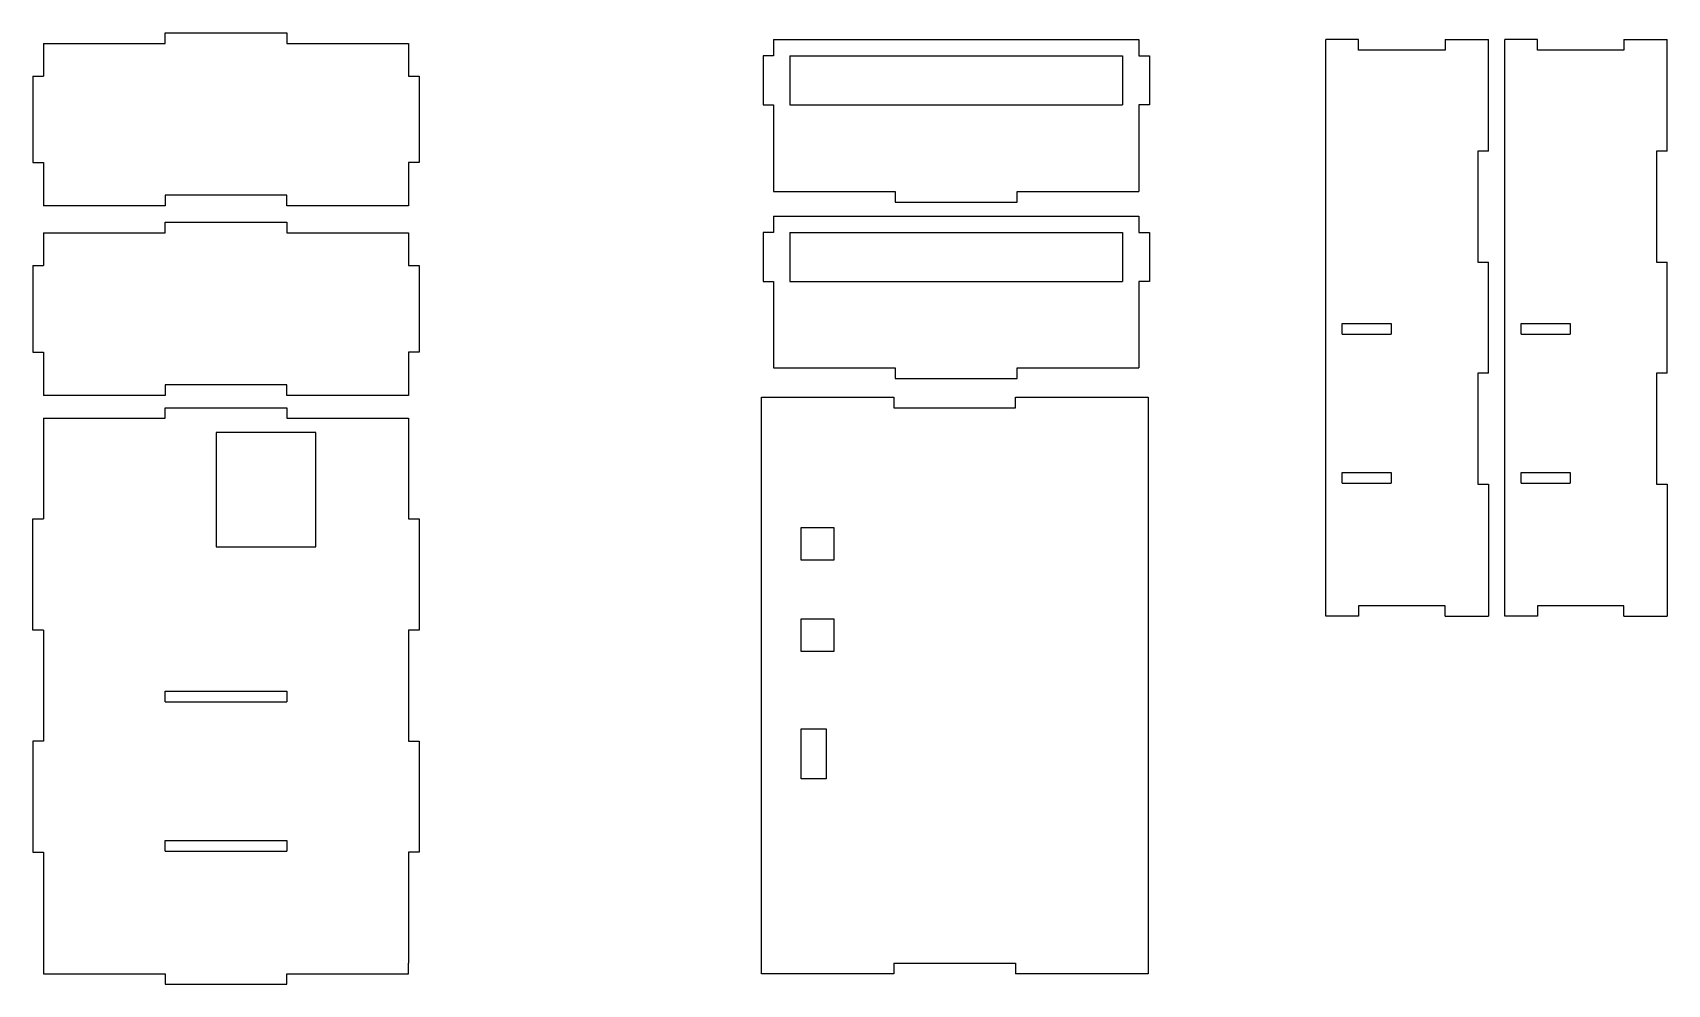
# Model space of a CAD drawing. Header units: millimetres. Extents: x -3 to 998, y -13 to 570.
import ezdxf

# ---------------------------------------------------------------- set-up
doc = ezdxf.new("R2010")
doc.units = ezdxf.units.MM
doc.header["$MEASUREMENT"] = 0
doc.layers.add('Cut', color=10, linetype='Continuous')

msp = doc.modelspace()

# ---------------------------------------------------------------- linework, layer by layer
at = {"layer": 'Cut'}
for p, q in [((3.2, 563.1), (3.2, 543.1)), ((3.2, 563.1), (77.7, 563.1)), ((77.7, 563.1), (77.7, 569.6)), ((77.7, 569.6), (152.3, 569.6)), ((152.3, 569.6), (152.3, 563.1)), ((152.3, 563.1), (226.8, 563.1)), ((226.8, 563.1), (226.8, 543.1)), ((450.4, 565.4), (450.4, 555.4)), ((533.2, 565.4), (607.8, 565.4)), ((674, 565.4), (674, 555.4)), ((808.6, 565.4), (788.6, 565.4)), ((788.6, 212.4), (788.6, 565.4)), ((808.6, 558.9), (808.6, 565.4)), ((861.6, 565.4), (861.6, 558.9)), ((861.6, 565.4), (888.1, 565.4)), ((888.1, 497.2), (888.1, 565.4)), ((918.1, 565.4), (898.1, 565.4)), ((898.1, 212.4), (898.1, 565.4)), ((918.1, 558.9), (918.1, 565.4)), ((971.1, 565.4), (971.1, 558.9)), ((971.1, 565.4), (997.6, 565.4)), ((997.6, 497.2), (997.6, 565.4)), ((450.4, 555.4), (443.9, 555.4)), ((443.9, 555.4), (443.9, 525.4)), ((460.4, 555.4), (664, 555.4)), ((460.4, 555.4), (460.4, 525.4)), ((664, 555.4), (664, 525.4)), ((674, 555.4), (680.5, 555.4)), ((680.5, 555.4), (680.5, 525.4)), ((861.6, 558.9), (808.6, 558.9)), ((971.1, 558.9), (918.1, 558.9)), ((-3.3, 543.1), (3.2, 543.1)), ((-3.3, 543.1), (-3.3, 490.1)), ((226.8, 543.1), (233.3, 543.1)), ((233.3, 543.1), (233.3, 490.1)), ((443.9, 525.4), (450.4, 525.4)), ((450.4, 525.4), (450.4, 472.4)), ((460.4, 525.4), (664, 525.4)), ((674, 525.4), (674, 472.4)), ((680.5, 525.4), (674, 525.4)), ((888.1, 497.2), (881.6, 497.2)), ((881.6, 497.2), (881.6, 429.2)), ((997.6, 497.2), (991.1, 497.2)), ((991.1, 497.2), (991.1, 429.2)), ((-3.3, 490.1), (3.2, 490.1)), ((3.2, 490.1), (3.2, 463.6)), ((233.3, 490.1), (226.8, 490.1)), ((226.8, 490.1), (226.8, 463.6)), ((450.4, 472.4), (524.9, 472.4)), ((524.9, 472.4), (524.9, 465.9)), ((599.5, 472.4), (674, 472.4)), ((599.5, 465.9), (599.5, 472.4)), ((77.7, 463.6), (3.2, 463.6)), ((152.3, 470.1), (77.7, 470.1)), ((77.7, 470.1), (77.7, 470.1)), ((77.7, 470.1), (77.7, 463.6)), ((152.3, 463.6), (152.3, 470.1)), ((226.8, 463.6), (152.3, 463.6)), ((524.9, 465.9), (599.5, 465.9)), ((77.7, 447.1), (77.7, 453.6)), ((77.7, 453.6), (152.3, 453.6)), ((152.3, 453.6), (152.3, 447.1)), ((450.4, 457.4), (450.4, 447.4)), ((533.2, 457.4), (607.8, 457.4)), ((674, 457.4), (674, 447.4)), ((3.2, 447.1), (3.2, 427.1)), ((3.2, 447.1), (77.7, 447.1)), ((152.3, 447.1), (226.8, 447.1)), ((226.8, 447.1), (226.8, 427.1)), ((450.4, 447.4), (443.9, 447.4)), ((443.9, 447.4), (443.9, 417.4)), ((460.4, 447.4), (664, 447.4)), ((460.4, 447.4), (460.4, 417.4)), ((664, 447.4), (664, 417.4)), ((674, 447.4), (680.5, 447.4)), ((680.5, 447.4), (680.5, 417.4)), ((-3.3, 427.1), (3.2, 427.1)), ((-3.3, 427.1), (-3.3, 374.1)), ((226.8, 427.1), (233.3, 427.1)), ((233.3, 427.1), (233.3, 374.1)), ((881.6, 429.2), (888.1, 429.2)), ((888.1, 361.2), (888.1, 429.2)), ((991.1, 429.2), (997.6, 429.2)), ((997.6, 361.2), (997.6, 429.2)), ((443.9, 417.4), (450.4, 417.4)), ((450.4, 417.4), (450.4, 364.4)), ((460.4, 417.4), (664, 417.4)), ((674, 417.4), (674, 364.4)), ((680.5, 417.4), (674, 417.4)), ((798.6, 385.2), (798.6, 391.7)), ((798.6, 391.7), (828.6, 391.7)), ((828.6, 391.7), (828.6, 385.2)), ((908.1, 385.2), (908.1, 391.7)), ((908.1, 391.7), (938.1, 391.7)), ((938.1, 391.7), (938.1, 385.2)), ((798.6, 385.2), (828.6, 385.2)), ((908.1, 385.2), (938.1, 385.2)), ((-3.3, 374.1), (3.2, 374.1)), ((3.2, 374.1), (3.2, 347.6)), ((233.3, 374.1), (226.8, 374.1)), ((226.8, 374.1), (226.8, 347.6)), ((450.4, 364.4), (524.9, 364.4)), ((524.9, 364.4), (524.9, 357.9)), ((599.5, 364.4), (674, 364.4)), ((599.5, 357.9), (599.5, 364.4)), ((888.1, 361.2), (881.6, 361.2)), ((881.6, 361.2), (881.6, 293.2)), ((997.6, 361.2), (991.1, 361.2)), ((991.1, 361.2), (991.1, 293.2)), ((152.3, 354.1), (77.7, 354.1)), ((77.7, 354.1), (77.7, 354.1)), ((77.7, 354.1), (77.7, 347.6)), ((152.3, 347.6), (152.3, 354.1)), ((524.9, 357.9), (599.5, 357.9)), ((77.7, 347.6), (3.2, 347.6)), ((226.8, 347.6), (152.3, 347.6)), ((443, -6.4), (443, 346.6)), ((443, 346.6), (524.1, 346.6)), ((524.1, 346.6), (524.1, 340.1)), ((598.6, 340.1), (598.6, 346.6)), ((598.6, 346.6), (679.7, 346.6)), ((679.7, 346.6), (679.7, 346.6)), ((679.7, 346.6), (679.7, -6.4)), ((3.2, 333.6), (77.7, 333.6)), ((77.7, 333.6), (77.7, 340.1)), ((77.7, 340.1), (152.3, 340.1)), ((152.3, 340.1), (152.3, 333.6)), ((152.3, 333.6), (226.8, 333.6)), ((524.1, 340.1), (598.6, 340.1)), ((798.6, 293.9), (798.6, 300.4)), ((798.6, 300.4), (828.6, 300.4)), ((828.6, 300.4), (828.6, 293.9)), ((908.1, 293.9), (908.1, 300.4)), ((908.1, 300.4), (938.1, 300.4)), ((938.1, 300.4), (938.1, 293.9)), ((798.6, 293.9), (828.6, 293.9)), ((881.6, 293.2), (888.1, 293.2)), ((888.1, 293.2), (888.1, 212.4)), ((908.1, 293.9), (938.1, 293.9)), ((991.1, 293.2), (997.6, 293.2)), ((997.6, 293.2), (997.6, 212.4)), ((-3.3, 204), (-3.3, 272)), ((-3.3, 272), (3.2, 272)), ((226.8, 272), (233.3, 272)), ((233.3, 272), (233.3, 204)), ((808.6, 212.4), (788.6, 212.4)), ((861.6, 218.9), (808.6, 218.9)), ((808.6, 218.9), (808.6, 212.4)), ((861.6, 212.4), (861.6, 218.9)), ((861.6, 212.4), (888.1, 212.4)), ((918.1, 212.4), (898.1, 212.4)), ((971.1, 218.9), (918.1, 218.9)), ((918.1, 218.9), (918.1, 212.4)), ((971.1, 212.4), (971.1, 218.9)), ((971.1, 212.4), (997.6, 212.4)), ((3.2, 204), (-3.3, 204)), ((233.3, 204), (226.8, 204)), ((77.7, 160), (77.7, 166.5)), ((77.7, 166.5), (152.3, 166.5)), ((152.3, 166.5), (152.3, 160)), ((77.7, 160), (152.3, 160)), ((3.2, 136), (-3.3, 136)), ((-3.3, 136), (-3.3, 68)), ((226.8, 136), (233.3, 136)), ((233.3, 136), (233.3, 68)), ((77.7, 68.7), (77.7, 75.2)), ((77.7, 75.2), (152.3, 75.2)), ((152.3, 75.2), (152.3, 68.7)), ((-3.3, 68), (3.2, 68)), ((77.7, 68.7), (152.3, 68.7)), ((233.3, 68), (226.8, 68)), ((3.2, 0), (3.2, -6.4)), ((226.8, -6.4), (226.8, 0)), ((524.1, 0.1), (598.6, 0.1)), ((524.1, 0.1), (524.1, -6.4)), ((598.6, 0.1), (598.6, -6.4)), ((3.2, -6.4), (77.7, -6.4)), ((77.7, -6.4), (77.7, -12.8)), ((152.3, -6.4), (226.8, -6.4)), ((152.3, -12.8), (152.3, -6.4)), ((524.1, -6.4), (443, -6.4)), ((679.7, -6.4), (598.6, -6.4)), ((77.7, -12.8), (152.3, -12.8))]:
    msp.add_line(p, q, dxfattribs=at)
for points in [[(450.4, 565.4), (674, 565.4)], [(450.4, 457.4), (674, 457.4)], [(3.2, 333.6), (3.2, 333.6), (3.2, 272)], [(226.8, 333.6), (226.8, 333.6), (226.8, 272)], [(3.2, 204), (3.2, 136)], [(226.8, 204), (226.8, 136)], [(3.2, 68), (3.2, 0), (3.2, 0)], [(226.8, 68), (226.8, 0), (226.8, 0)]]:
    msp.add_lwpolyline(points, dxfattribs=at)
for points in [[(170, 325), (109, 325), (109, 255), (170, 255)], [(467.3, 266.8), (487.3, 266.8), (487.3, 246.8), (467.3, 246.8)], [(467.3, 210.9), (487.3, 210.9), (487.3, 190.9), (467.3, 190.9)], [(467.3, 143.5), (482.6, 143.5), (482.6, 113), (467.3, 113)], [(230, 68)], [(230, 61.6)]]:
    msp.add_lwpolyline(points, close=True, dxfattribs=at)

doc.saveas('drawing.dxf')
